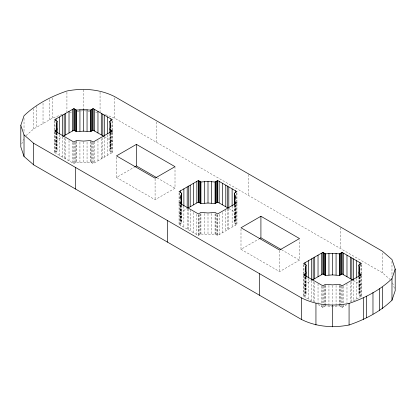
<?xml version="1.0" encoding="UTF-8"?>
<svg xmlns="http://www.w3.org/2000/svg" width="416" height="416" viewBox="0 0 416 416"><rect width="100%" height="100%" fill="white"/><g stroke="black" fill="none" stroke-linecap="round" stroke-linejoin="round"><path stroke-width="0.31" stroke-dasharray="2.08 1.56" d="M54.548 131.815L54.548 152.474L57.127 150.982L56.202 146.9L57.127 142.823L54.548 141.331L62.686 136.63M112.44 132.449L112.44 152.474L109.86 150.982L110.786 146.9L110.786 132.309M179.052 203.7L179.052 224.354L181.636 222.867L180.71 218.785L181.636 214.708L179.052 213.216L187.195 208.515M236.948 203.7L236.948 224.354L234.364 222.867L235.29 218.785L235.29 205.462M303.56 275.304L303.56 296.239L306.14 294.746L305.214 290.67L306.14 286.588L303.56 285.095L311.698 280.4M361.452 275.304L361.452 296.239L358.873 294.746L359.798 290.67L359.798 277.347M21.809 143.915L23.421 139.131M25.958 135.658L33.691 128.929L52.369 118.149L62.681 114.197M54.548 152.474L73.845 163.613L76.424 162.126L83.491 162.656L90.558 162.126L93.142 163.613L112.44 152.474M116.485 157.149L116.485 177.45L134.196 167.227M116.485 177.45L155.085 199.737L175.006 188.235L175.006 167.3M179.052 224.354L198.349 235.498L200.933 234.005L208 234.541L215.067 234.005L217.651 235.498L236.948 224.354M240.994 229.034L240.994 249.335L258.7 239.112M240.994 249.335L279.594 271.622L299.515 260.12L299.515 239.819M318.032 304.595L322.858 307.382L325.442 305.89L332.509 306.426L339.576 305.89L342.155 307.382L346.98 304.595M361.452 296.239L353.314 300.94L353.314 280.004M69.477 112.278L72.025 111.992M77.121 111.42L83.491 110.708M84.131 110.776L87.318 111.134M87.953 111.207L89.866 111.42M95.597 112.065L97.51 112.278M105.518 114.66L114.618 118.149L382.309 272.698L390.042 279.422M104.302 136.63L112.44 141.331L109.86 142.823L110.786 146.9M228.805 208.515L236.948 213.216L234.364 214.708L235.29 218.785M353.314 280.4L361.452 285.095L358.873 286.588L359.798 290.67M157.108 177.902L175.006 188.235M281.611 249.782L299.515 260.12M303.56 296.239L311.147 300.622M392.579 282.896L394.597 288.876M391.976 261.435L391.976 276.666M382.309 253.032L382.309 272.698M361.452 264.794L361.452 274.945M361.052 264.394L361.052 273.276M361.052 275.813L361.052 296.005M360.162 264.909L360.162 266.178M360.162 276.328L360.162 295.495M359.949 265.195L359.949 266.464M359.949 276.614L359.949 297.112M359.564 276.864L359.564 292.724M359.273 277.217L359.273 294.98M358.873 276.983L358.873 294.746M356.632 278.507L356.632 299.026M351.806 281.507L351.806 301.808M350.298 282.381L350.298 302.047M346.98 283.66L346.98 302.692M343.663 286.208L343.663 306.509M342.155 286.447L342.155 302.942M342.155 305.479L342.155 307.382M341.754 286.213L341.754 304.611M341.754 305.245L341.754 307.148M340.865 285.698L340.865 304.73M340.865 305.365L340.865 306.634M340.48 227.614L340.48 248.55M339.976 285.189L339.976 304.855M339.576 285.589L339.576 305.89M336.066 285.355L336.066 306.29M332.509 285.49L332.509 304.522M328.947 285.355L328.947 306.29M325.442 285.589L325.442 305.89M325.036 285.189L325.036 304.855M324.147 285.698L324.147 304.73M324.147 305.365L324.147 306.634M323.263 286.213L323.263 304.611M323.263 305.245L323.263 307.148M322.858 286.447L322.858 302.942M322.858 305.479L322.858 307.382M321.35 286.208L321.35 306.509M318.032 283.66L318.032 302.692M314.714 282.381L314.714 302.047M313.206 281.507L313.206 301.808M311.698 280.639L311.698 300.94M308.386 278.507L308.386 299.026M306.14 276.983L306.14 294.746M305.739 277.217L305.739 294.98M305.448 276.864L305.448 292.724M305.214 277.347L305.214 290.67M305.068 277.248L305.068 297.112M304.85 276.962L304.85 295.495M303.961 264.394L303.961 273.276M303.961 275.813L303.961 296.005M303.56 264.794L303.56 274.945M279.594 250.682L279.594 271.622M248.466 174.486L248.466 195.421M236.948 192.915L236.948 203.065M236.543 193.144L236.543 201.391M236.543 204.454L236.543 224.125M235.659 204.443L235.659 223.61M235.44 205.364L235.44 225.228M235.061 205.312L235.061 220.839M234.77 205.332L234.77 223.096M234.364 205.098L234.364 222.867M232.123 206.206L232.123 227.141M228.805 208.754L228.805 229.055M227.297 208.993L227.297 229.928M225.789 209.862L225.789 230.797M222.472 212.41L222.472 232.71M219.159 214.328L219.159 234.629M217.651 214.562L217.651 235.498M217.246 214.963L217.246 235.264M216.356 214.453L216.356 234.754M215.472 213.938L215.472 234.239M215.067 213.704L215.067 234.005M211.557 213.47L211.557 234.406M208 213.606L208 234.541M204.443 213.47L204.443 234.406M200.933 213.704L200.933 234.005M200.528 213.938L200.528 234.239M199.644 214.453L199.644 234.754M198.754 214.963L198.754 235.264M198.349 214.562L198.349 235.498M196.841 214.328L196.841 234.629M193.528 212.41L193.528 232.71M190.211 209.862L190.211 230.797M188.703 208.993L188.703 229.928M187.195 208.754L187.195 229.055M183.877 206.206L183.877 227.141M181.636 205.098L181.636 222.867M181.23 205.332L181.23 223.096M180.939 205.312L180.939 220.839M180.71 205.462L180.71 218.785M180.56 205.364L180.56 225.228M180.341 204.443L180.341 223.61M179.457 193.144L179.457 201.391M179.457 204.454L179.457 224.125M179.052 192.915L179.052 203.065M156.447 121.997L156.447 142.298M155.085 178.802L155.085 199.737M114.618 97.848L114.618 118.149M112.44 121.03L112.44 129.912M112.039 121.264L112.039 129.511M112.039 132.574L112.039 152.24M111.15 132.558L111.15 151.726M110.932 132.408L110.932 153.343M110.552 133.427L110.552 148.954M110.261 133.453L110.261 151.216M109.86 133.853L109.86 150.982M107.614 134.956L107.614 155.256M104.302 136.869L104.302 157.175M102.794 137.743L102.794 158.044M101.286 138.611L101.286 158.912M100.058 92.264L100.058 112.57M97.968 140.53L97.968 160.831M94.65 141.809L94.65 162.744M93.142 142.678L93.142 163.613M92.737 142.444L92.737 163.384M91.853 142.568L91.853 162.869M90.964 141.419L90.964 162.354M90.558 141.185L90.558 162.126M87.053 142.22L87.053 162.526M83.491 89.768L83.491 108.805M83.491 141.721L83.491 162.656M79.934 142.22L79.934 162.526M76.424 141.185L76.424 162.126M76.024 141.419L76.024 162.354M75.135 142.568L75.135 162.869M74.246 142.444L74.246 163.384M73.845 142.678L73.845 163.613M72.337 142.444L72.337 162.744M69.02 140.53L69.02 160.831M66.929 92.264L66.929 111.935M65.702 138.611L65.702 158.912M64.194 137.743L64.194 158.044M62.686 136.869L62.686 157.175M59.368 134.956L59.368 155.256M57.127 133.219L57.127 150.982M56.727 132.818L56.727 151.216M56.436 133.094L56.436 148.954M56.202 132.943L56.202 146.9M56.051 132.408L56.051 153.343M55.838 132.558L55.838 151.726M54.948 121.264L54.948 129.511M54.948 131.94L54.948 152.24M54.548 120.396L54.548 131.18M52.369 97.848L52.369 118.149M49.447 99.533L49.447 119.834M43.03 103.236L43.03 123.542M36.608 106.309L36.608 127.244M33.691 108.628L33.691 128.929M24.024 118.305L24.024 132.896"/><path stroke-width="0.62" d="M56.202 127.234L56.436 123.276L57.127 121.254L54.548 119.761L73.845 108.618L76.424 110.11L83.491 109.574L90.558 110.11L93.142 108.618L112.44 119.761L109.86 121.254L109.86 133.219M109.86 121.254L110.786 125.33L109.86 129.412L112.44 130.905L93.142 142.043L90.558 140.551L83.491 141.086L76.424 140.551L73.845 142.043L54.548 130.905L57.127 129.412L56.202 125.33M181.636 193.133L180.71 197.215L181.636 201.292L179.052 202.784L198.349 213.928L200.933 212.436L208 212.971L215.067 212.436L217.651 213.928L236.948 202.784L234.364 201.292L235.29 197.215L234.364 193.133L236.948 191.646L217.651 180.502L215.067 181.995L208 181.459L200.933 181.995L198.349 180.502L179.052 191.646L181.636 193.133L181.636 205.187M305.214 271.638L305.448 267.046L306.14 265.018L303.56 263.526L322.858 252.387L325.442 253.874L332.509 253.344L339.576 253.874L342.155 252.387L361.452 263.526L358.873 265.018L358.873 276.437M358.873 265.018L359.798 269.1L358.873 273.177L361.452 274.669L342.155 285.813L339.576 284.32L332.509 284.856L325.442 284.32L322.858 285.813L303.56 274.669L306.14 273.177L305.214 269.1M20.8 125.33L24.024 115.768C36.015 104.13 51.236 96.392 66.929 90.995C83.002 87.885 99.871 89.128 114.618 96.58L382.309 251.129L391.976 259.532L395.2 269.1L395.2 290.67L391.976 300.232C379.985 311.87 364.764 319.608 349.071 325.005C332.998 328.115 316.129 326.872 301.382 319.42L33.691 164.871L24.024 156.468L20.8 146.9L20.8 125.33L24.024 134.893L24.024 156.468M391.976 300.232L391.976 278.663L395.2 269.1M24.024 134.893L33.691 143.302L301.382 297.851C316.129 305.297 332.998 306.545 349.071 303.43C364.764 298.038 379.985 290.3 391.976 278.663M63.19 136.339L73.845 130.187L76.424 131.68L83.491 131.144L90.558 131.68L93.142 130.187L103.797 136.339M136.406 144.378L116.485 155.88L155.085 178.168L175.006 166.665L136.406 144.378L136.406 165.953L156.546 177.58M134.748 166.91L136.406 165.953M187.694 208.224L198.349 202.072L200.933 203.564L208 203.029L215.067 203.564L217.651 202.072L228.306 208.224M260.915 216.263L240.994 227.765L279.594 250.047L299.515 238.55L260.915 216.263L260.915 237.832L281.055 249.46M259.256 238.794L260.915 237.832M312.203 280.108L322.858 273.957L325.442 275.449L332.509 274.914L339.576 275.449L342.155 273.957L352.81 280.108M382.309 287.071L382.309 308.641M379.392 288.756L379.392 310.326M372.97 292.458L372.97 314.033M366.553 296.166L366.553 317.736M363.631 297.851L363.631 319.42M360.162 273.926L360.162 275.829M359.949 262.657L359.949 264.56M359.798 269.1L359.798 270.369M359.564 267.046L359.564 272.423M359.273 267.322L359.273 270.494M359.273 273.411L359.273 275.948M356.632 260.744L356.632 277.872M353.314 258.825L353.314 279.765M351.806 257.956L351.806 279.526M350.298 257.088L350.298 278.658M349.071 303.43L349.071 325.005M346.98 255.169L346.98 276.739M343.663 253.256L343.663 274.825M342.155 252.387L342.155 273.957M341.754 252.616L341.754 274.191M340.865 253.131L340.865 274.7M339.976 253.646L339.976 275.215M339.576 253.874L339.576 275.449M336.066 253.474L336.066 275.049M332.509 253.344L332.509 274.914M332.509 305.292L332.509 326.867M328.947 253.474L328.947 275.049M325.442 253.874L325.442 275.449M325.036 253.646L325.036 275.215M324.147 253.131L324.147 274.7M323.263 252.616L323.263 274.191M322.858 252.387L322.858 273.957M321.35 253.256L321.35 274.825M318.032 255.169L318.032 276.739M315.942 303.43L315.942 325.005M314.714 257.088L314.714 278.658M313.206 257.956L313.206 279.526M311.698 258.825L311.698 279.765M308.386 260.744L308.386 277.872M306.14 265.018L306.14 276.437M305.739 273.411L305.739 276.583M305.448 267.046L305.448 272.121M305.068 262.657L305.068 264.56M304.85 273.926L304.85 275.829M301.382 297.851L301.382 319.42M259.553 273.702L259.553 295.272M235.659 202.041L235.659 203.944M235.44 190.772L235.44 192.676M235.061 195.161L235.061 200.538M234.77 201.526L234.77 204.698M234.364 193.133L234.364 205.187M232.123 188.859L232.123 205.988M228.805 186.945L228.805 207.88M227.297 186.072L227.297 207.641M225.789 185.203L225.789 206.773M222.472 183.29L222.472 204.859M219.159 181.371L219.159 202.946M217.651 180.502L217.651 202.072M217.246 180.736L217.246 202.306M216.356 181.246L216.356 202.816M215.472 181.761L215.472 203.33M215.067 181.995L215.067 203.564M211.557 181.594L211.557 203.164M208 181.459L208 203.029M204.443 181.594L204.443 203.164M200.933 181.995L200.933 203.564M200.528 181.761L200.528 203.33M199.644 181.246L199.644 202.816M198.754 180.736L198.754 202.306M198.349 180.502L198.349 202.072M196.841 181.371L196.841 202.946M193.528 183.29L193.528 204.859M190.211 185.203L190.211 206.773M188.703 186.072L188.703 207.641M187.195 186.945L187.195 207.88M183.877 188.859L183.877 205.988M181.23 201.526L181.23 204.698M180.939 195.161L180.939 200.538M180.56 190.772L180.56 192.676M180.341 202.041L180.341 203.944M167.534 220.579L167.534 242.148M112.039 130.671L112.039 131.94M111.15 130.156L111.15 132.059M110.932 118.888L110.932 120.791M110.786 125.33L110.786 127.868M110.552 123.276L110.552 127.717M110.261 129.646L110.261 132.184M107.614 116.974L107.614 133.468M104.302 115.06L104.302 135.996M102.794 114.192L102.794 135.762M101.286 113.318L101.286 134.888M97.968 111.405L97.968 132.974M94.65 109.491L94.65 131.061M93.142 108.618L93.142 130.187M92.737 108.852L92.737 130.421M91.853 109.366L91.853 130.936M90.964 109.876L90.964 131.446M90.558 110.11L90.558 131.68M87.053 109.71L87.053 131.279M83.491 109.574L83.491 131.144M79.934 109.71L79.934 131.279M76.424 110.11L76.424 131.68M76.024 109.876L76.024 131.446M75.52 167.45L75.52 189.02M75.135 109.366L75.135 130.936M74.246 108.852L74.246 130.421M73.845 108.618L73.845 130.187M72.337 109.491L72.337 131.061M69.02 111.405L69.02 132.974M65.702 113.318L65.702 134.888M64.194 114.192L64.194 135.762M62.686 115.06L62.686 135.996M59.368 116.974L59.368 134.103M57.127 121.254L57.127 132.673M56.727 123.557L56.727 127.364M56.727 129.646L56.727 132.184M56.436 123.276L56.436 128.986M56.051 118.888L56.051 120.791M55.838 130.156L55.838 132.059M33.691 143.302L33.691 164.871"/></g></svg>
